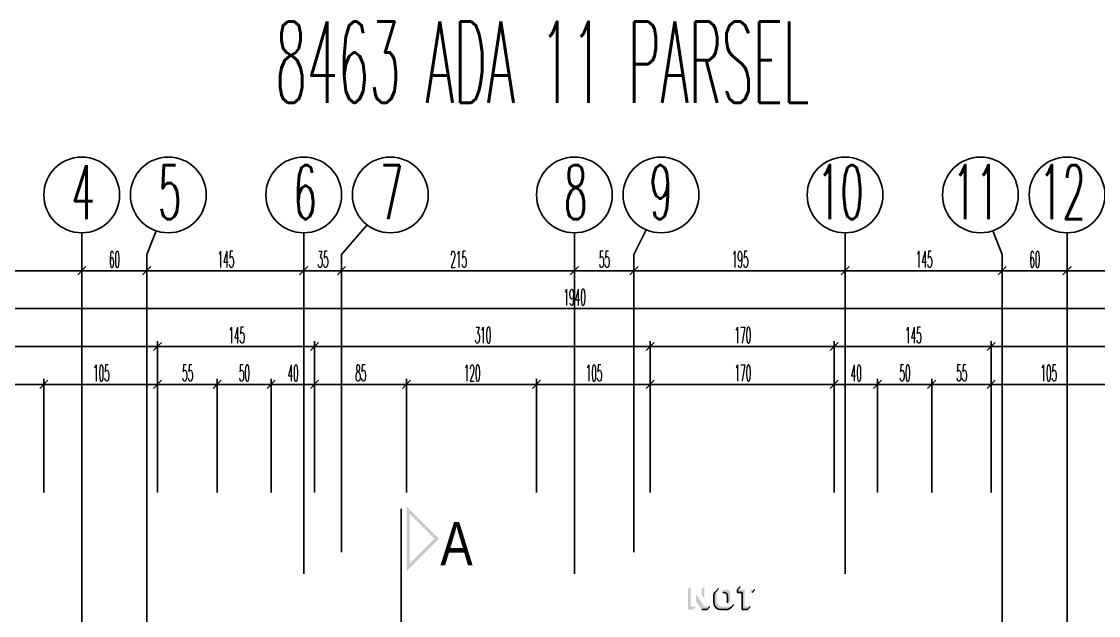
# Model space of a CAD drawing. Extents: x 78 to 306, y -397 to 18.
# Drawn here: x 272.595 to 272.7939, y -396.4223 to -396.3125 of the extents above; entities that cross this region are included whole.
import ezdxf

# ---------------------------------------------------------------- set-up
doc = ezdxf.new("R2010")
doc.units = 0
doc.header["$LTSCALE"] = 0.5
doc.header["$MEASUREMENT"] = 0
doc.linetypes.add('DASHDOT2', pattern=[0.5, 0.25, -0.125, 0, -0.125])
doc.linetypes.add('DASHED', pattern=[0.75, 0.5, -0.25])
doc.layers.get('0').update_dxf_attribs({"linetype": 'CONTINUOUS'})
for name, color, linetype in [('AKS', 5, 'DASHDOT2'), ('KAPI', 1, 'CONTINUOUS'), ('KOLON', 4, 'CONTINUOUS'), ('OLCU', 31, 'CONTINUOUS'), ('TEFRIS', 11, 'CONTINUOUS')]:
    doc.layers.add(name, color=color, linetype=linetype)
doc.styles.add('MİMARİ YAZI', font='arial.ttf')
doc.styles.add('OLCU', font='romans.shx', dxfattribs={"width": 0.6, "height": 0.125})
doc.styles.add('OLCUIC', font='ROMANS.SHX', dxfattribs={"width": 0.4, "height": 0.15})

msp = doc.modelspace()

# ---------------------------------------------------------------- hatches: boundary and pattern name
at = {"layer": 'KAPI'}
h = msp.add_hatch(color=256, dxfattribs=at)
h.paths.add_polyline_path([(272.66614, -396.41408), (272.66614, -396.40208), (272.67214, -396.40808)])
h.paths.add_polyline_path([(272.66674, -396.41264), (272.6713, -396.40808), (272.66674, -396.40353)], flags=16)
at = {"layer": 'OLCU', "ltscale": 1.4}
h = msp.add_hatch(color=256, dxfattribs=at)
h.dxf.hatch_style = 1
h.paths.add_polyline_path([(272.71861, -396.41743), (272.71811, -396.41743), (272.71811, -396.42117), (272.71911, -396.42117), (272.71962, -396.42062), (272.71861, -396.42062)])
h.paths.add_polyline_path([(272.72217, -396.42062), (272.72117, -396.42062), (272.71962, -396.41836), (272.71962, -396.41964), (272.72066, -396.42117), (272.72167, -396.42117)])
h.paths.add_polyline_path([(272.72117, -396.41689), (272.72066, -396.41743), (272.72066, -396.41841), (272.72117, -396.41915)])
h.paths.add_polyline_path([(272.71861, -396.41689), (272.71811, -396.41743), (272.71861, -396.41743)])
h = msp.add_hatch(color=256, dxfattribs=at)
h.dxf.hatch_style = 1
h.paths.add_polyline_path([(272.72339, -396.41817, -0.178756), (272.7237, -396.41734), (272.72326, -396.41781, 0.198912), (272.72289, -396.41871), (272.72289, -396.41989, 0.414214), (272.72417, -396.42117), (272.72517, -396.42117, 0.198912), (272.72608, -396.42079), (272.72658, -396.42025, -0.198912), (272.72568, -396.42062), (272.72467, -396.42062, -0.414214), (272.72339, -396.41934)])
h.paths.add_polyline_path([(272.72595, -396.41812, 0.414214), (272.72531, -396.41748), (272.72504, -396.41748, 0.377012), (272.72441, -396.41803, -0.051673), (272.72454, -396.41802), (272.7248, -396.41802, -0.414214), (272.72544, -396.41866), (272.72544, -396.41994, -0.032176), (272.72544, -396.42002, 0.354943), (272.72595, -396.41939)], flags=17)
h = msp.add_hatch(color=256, dxfattribs=at)
h.dxf.hatch_style = 1
h.paths.add_polyline_path([(272.72861, -396.41748), (272.72777, -396.41748), (272.72777, -396.41689), (272.72727, -396.41743), (272.72727, -396.41802), (272.72811, -396.41802), (272.72811, -396.42117), (272.72912, -396.42117), (272.72962, -396.42062), (272.72861, -396.42062)])
h.paths.add_polyline_path([(272.73046, -396.41748), (272.72962, -396.41748), (272.72962, -396.41802), (272.72995, -396.41802)])

# ---------------------------------------------------------------- linework, layer by layer
at = {"color": 0, "linetype": 'ByBlock'}
for p, q in [((272.60539, -396.35931), (272.60689, -396.35781)), ((272.60689, -396.35781), (272.60539, -396.35931)), ((272.61739, -396.35931), (272.61889, -396.35781)), ((272.61889, -396.35781), (272.61739, -396.35931)), ((272.64789, -396.35781), (272.64639, -396.35931)), ((272.64639, -396.35931), (272.64789, -396.35781)), ((272.65489, -396.35781), (272.65339, -396.35931)), ((272.65339, -396.35931), (272.65489, -396.35781)), ((272.69639, -396.35931), (272.69789, -396.35781)), ((272.69789, -396.35781), (272.69639, -396.35931)), ((272.70889, -396.35781), (272.70739, -396.35931)), ((272.70739, -396.35931), (272.70889, -396.35781)), ((272.74789, -396.35781), (272.74639, -396.35931)), ((272.74639, -396.35931), (272.74789, -396.35781)), ((272.77689, -396.35781), (272.77539, -396.35931)), ((272.77539, -396.35931), (272.77689, -396.35781)), ((272.78889, -396.35781), (272.78739, -396.35931)), ((272.78739, -396.35931), (272.78889, -396.35781)), ((272.61939, -396.37331), (272.62089, -396.37181)), ((272.62089, -396.37181), (272.61939, -396.37331)), ((272.64839, -396.37331), (272.64989, -396.37181)), ((272.64989, -396.37181), (272.64839, -396.37331)), ((272.71039, -396.37331), (272.71189, -396.37181)), ((272.71189, -396.37181), (272.71039, -396.37331)), ((272.74589, -396.37181), (272.74439, -396.37331)), ((272.74439, -396.37331), (272.74589, -396.37181)), ((272.77489, -396.37181), (272.77339, -396.37331)), ((272.77339, -396.37331), (272.77489, -396.37181)), ((272.59989, -396.37881), (272.59839, -396.38031)), ((272.59839, -396.38031), (272.59989, -396.37881)), ((272.62089, -396.37881), (272.61939, -396.38031)), ((272.61939, -396.38031), (272.62089, -396.37881)), ((272.63189, -396.37881), (272.63039, -396.38031)), ((272.63039, -396.38031), (272.63189, -396.37881)), ((272.64189, -396.37881), (272.64039, -396.38031)), ((272.64039, -396.38031), (272.64189, -396.37881)), ((272.64989, -396.37881), (272.64839, -396.38031)), ((272.64839, -396.38031), (272.64989, -396.37881)), ((272.66689, -396.37881), (272.66539, -396.38031)), ((272.66539, -396.38031), (272.66689, -396.37881)), ((272.69089, -396.37881), (272.68939, -396.38031)), ((272.68939, -396.38031), (272.69089, -396.37881)), ((272.71189, -396.37881), (272.71039, -396.38031)), ((272.71039, -396.38031), (272.71189, -396.37881)), ((272.74439, -396.38031), (272.74589, -396.37881)), ((272.74589, -396.37881), (272.74439, -396.38031)), ((272.75389, -396.37881), (272.75239, -396.38031)), ((272.75239, -396.38031), (272.75389, -396.37881)), ((272.76389, -396.37881), (272.76239, -396.38031)), ((272.76239, -396.38031), (272.76389, -396.37881)), ((272.77339, -396.38031), (272.77489, -396.37881)), ((272.77489, -396.37881), (272.77339, -396.38031))]:
    msp.add_line(p, q, dxfattribs=at)
at = {"layer": 'AKS'}
for p, q in [((272.65414, -396.35556), (272.65886, -396.35009)), ((272.60614, -396.35156), (272.60614, -396.83956)), ((272.61814, -396.35556), (272.61986, -396.35118)), ((272.64714, -396.83956), (272.64714, -396.35156)), ((272.69714, -396.83956), (272.69714, -396.35156)), ((272.70814, -396.35556), (272.71042, -396.35101)), ((272.74714, -396.83956), (272.74714, -396.35156)), ((272.77614, -396.35556), (272.77443, -396.35118)), ((272.78814, -396.35156), (272.78814, -396.83956)), ((272.61814, -396.35556), (272.61814, -396.83556)), ((272.65414, -396.83556), (272.65414, -396.35556)), ((272.70814, -396.83556), (272.70814, -396.35556)), ((272.77614, -396.35556), (272.77614, -396.83556))]:
    msp.add_line(p, q, dxfattribs=at)
at = {"layer": 'KOLON', "linetype": 'DASHED', "ltscale": 0.4}
msp.add_line((272.66514, -396.40256), (272.66514, -396.43408), dxfattribs=at)
at = {"layer": 'OLCU', "ltscale": 1.4}
for p, q in [((272.69714, -396.35856), (272.50214, -396.35856)), ((272.60614, -396.35856), (272.51914, -396.35856)), ((272.61814, -396.35856), (272.60614, -396.35856)), ((272.64714, -396.35856), (272.61814, -396.35856)), ((272.64714, -396.35856), (272.65414, -396.35856)), ((272.65414, -396.35856), (272.69714, -396.35856)), ((272.69714, -396.35856), (272.89214, -396.35856)), ((272.69714, -396.35856), (272.70814, -396.35856)), ((272.70814, -396.35856), (272.74714, -396.35856)), ((272.74714, -396.35856), (272.77614, -396.35856)), ((272.77614, -396.35856), (272.78814, -396.35856)), ((272.78814, -396.35856), (272.87514, -396.35856)), ((272.69714, -396.36556), (272.50214, -396.36556)), ((272.50314, -396.36556), (272.89114, -396.36556)), ((272.69714, -396.36556), (272.89214, -396.36556)), ((272.62014, -396.39956), (272.62014, -396.37156)), ((272.64914, -396.39956), (272.64914, -396.37156)), ((272.71114, -396.39956), (272.71114, -396.37156)), ((272.74514, -396.39956), (272.74514, -396.37156)), ((272.77414, -396.39956), (272.77414, -396.37156)), ((272.69714, -396.37256), (272.47214, -396.37256)), ((272.62014, -396.37256), (272.51314, -396.37256)), ((272.64914, -396.37256), (272.62014, -396.37256)), ((272.71114, -396.37256), (272.64914, -396.37256)), ((272.69714, -396.37256), (272.92214, -396.37256)), ((272.71114, -396.37256), (272.74514, -396.37256)), ((272.74514, -396.37256), (272.77414, -396.37256)), ((272.77414, -396.37256), (272.88114, -396.37256)), ((272.69714, -396.37956), (272.47214, -396.37956)), ((272.58314, -396.37956), (272.59914, -396.37956)), ((272.59914, -396.39956), (272.59914, -396.37856)), ((272.59914, -396.37956), (272.62014, -396.37956)), ((272.62014, -396.37956), (272.63114, -396.37956)), ((272.63114, -396.39956), (272.63114, -396.37856)), ((272.63114, -396.37956), (272.64114, -396.37956)), ((272.64114, -396.39956), (272.64114, -396.37856)), ((272.64114, -396.37956), (272.64914, -396.37956)), ((272.64914, -396.37956), (272.66614, -396.37956)), ((272.66614, -396.39956), (272.66614, -396.37856)), ((272.66614, -396.37956), (272.69014, -396.37956)), ((272.69014, -396.39956), (272.69014, -396.37856)), ((272.69014, -396.37956), (272.71114, -396.37956)), ((272.69714, -396.37956), (272.92214, -396.37956)), ((272.71114, -396.37956), (272.74514, -396.37956)), ((272.74514, -396.37956), (272.75314, -396.37956)), ((272.75314, -396.39956), (272.75314, -396.37856)), ((272.75314, -396.37956), (272.76314, -396.37956)), ((272.76314, -396.39956), (272.76314, -396.37856)), ((272.76314, -396.37956), (272.77414, -396.37956)), ((272.79514, -396.37956), (272.77414, -396.37956)), ((272.72377, -396.41726), (272.72326, -396.41781)), ((272.72727, -396.41743), (272.72777, -396.41689)), ((272.72727, -396.41802), (272.72727, -396.41743)), ((272.72995, -396.41802), (272.73046, -396.41748)), ((272.72289, -396.41989), (272.72289, -396.41871)), ((272.72454, -396.41802), (272.7248, -396.41802)), ((272.72544, -396.41994), (272.72544, -396.41866)), ((272.72727, -396.41802), (272.72811, -396.41802)), ((272.72811, -396.42117), (272.72811, -396.41802)), ((272.72066, -396.42117), (272.72167, -396.42117)), ((272.72217, -396.42062), (272.72167, -396.42117)), ((272.72417, -396.42117), (272.72517, -396.42117)), ((272.72658, -396.42025), (272.72608, -396.42079)), ((272.72811, -396.42117), (272.72912, -396.42117)), ((272.72912, -396.42117), (272.72962, -396.42062))]:
    msp.add_line(p, q, dxfattribs=at)
for centre, radius, start, end in [((272.72417, -396.41871), 0.00128, 135, 180), ((272.7248, -396.41866), 0.00064, 0, 90), ((272.72417, -396.41989), 0.00128, 180, 270), ((272.72517, -396.41989), 0.00128, 270, 319.4604)]:
    msp.add_arc(centre, radius, start, end, dxfattribs=at)
at = {"layer": 'TEFRIS'}
for centre in [(272.60614, -396.34456), (272.62214, -396.34456), (272.64714, -396.34456), (272.66314, -396.34456), (272.69714, -396.34456), (272.71314, -396.34456), (272.74714, -396.34456), (272.77214, -396.34456), (272.78814, -396.34456)]:
    msp.add_circle(centre, 0.007, dxfattribs=at)

# ---------------------------------------------------------------- texts
at = {"layer": 'KAPI', "style": 'MİMARİ YAZI', "width": 0.8}
msp.add_text('A', height=0.008, dxfattribs=at).set_placement((272.67239, -396.41297))
at = {"layer": 'KOLON', "style": 'OLCU'}
for s, height, width, p in [('8463 ADA 11 PARSEL', 0.015, 0.45, (272.64191, -396.32752)), ('4', 0.01, 0.5, (272.60425, -396.34904)), ('5', 0.01, 0.5, (272.62025, -396.34904)), ('6', 0.01, 0.5, (272.64525, -396.34904)), ('7', 0.01, 0.5, (272.66125, -396.34904)), ('8', 0.01, 0.5, (272.69525, -396.34904)), ('9', 0.01, 0.5, (272.71099, -396.34904)), ('10', 0.01, 0.5, (272.74199, -396.34904)), ('11', 0.01, 0.5, (272.76699, -396.34904)), ('12', 0.01, 0.5, (272.78299, -396.34904))]:
    msp.add_text(s, height=height, dxfattribs=dict(at, width=width)).set_placement(p)
at = {"layer": 'OLCU', "style": 'OLCUIC', "width": 0.4}
for s, p in [('60', (272.61117, -396.35796)), ('145', (272.63122, -396.35796)), ('35', (272.64967, -396.35796)), ('215', (272.67422, -396.35796)), ('55', (272.70167, -396.35796)), ('195', (272.72622, -396.35796)), ('145', (272.76022, -396.35796)), ('60', (272.78117, -396.35796)), ('1940', (272.69514, -396.36496)), ('145', (272.63322, -396.37196)), ('310', (272.67872, -396.37196)), ('170', (272.72672, -396.37196)), ('145', (272.75822, -396.37196)), ('105', (272.60822, -396.37896)), ('55', (272.62467, -396.37896)), ('50', (272.63517, -396.37896)), ('40', (272.64417, -396.37896)), ('85', (272.65667, -396.37896)), ('120', (272.67672, -396.37896)), ('105', (272.69922, -396.37896)), ('170', (272.72672, -396.37896)), ('40', (272.74817, -396.37896)), ('50', (272.75717, -396.37896)), ('55', (272.76767, -396.37896)), ('105', (272.78322, -396.37896))]:
    msp.add_text(s, height=0.003, dxfattribs=at).set_placement(p)

doc.saveas('drawing.dxf')
